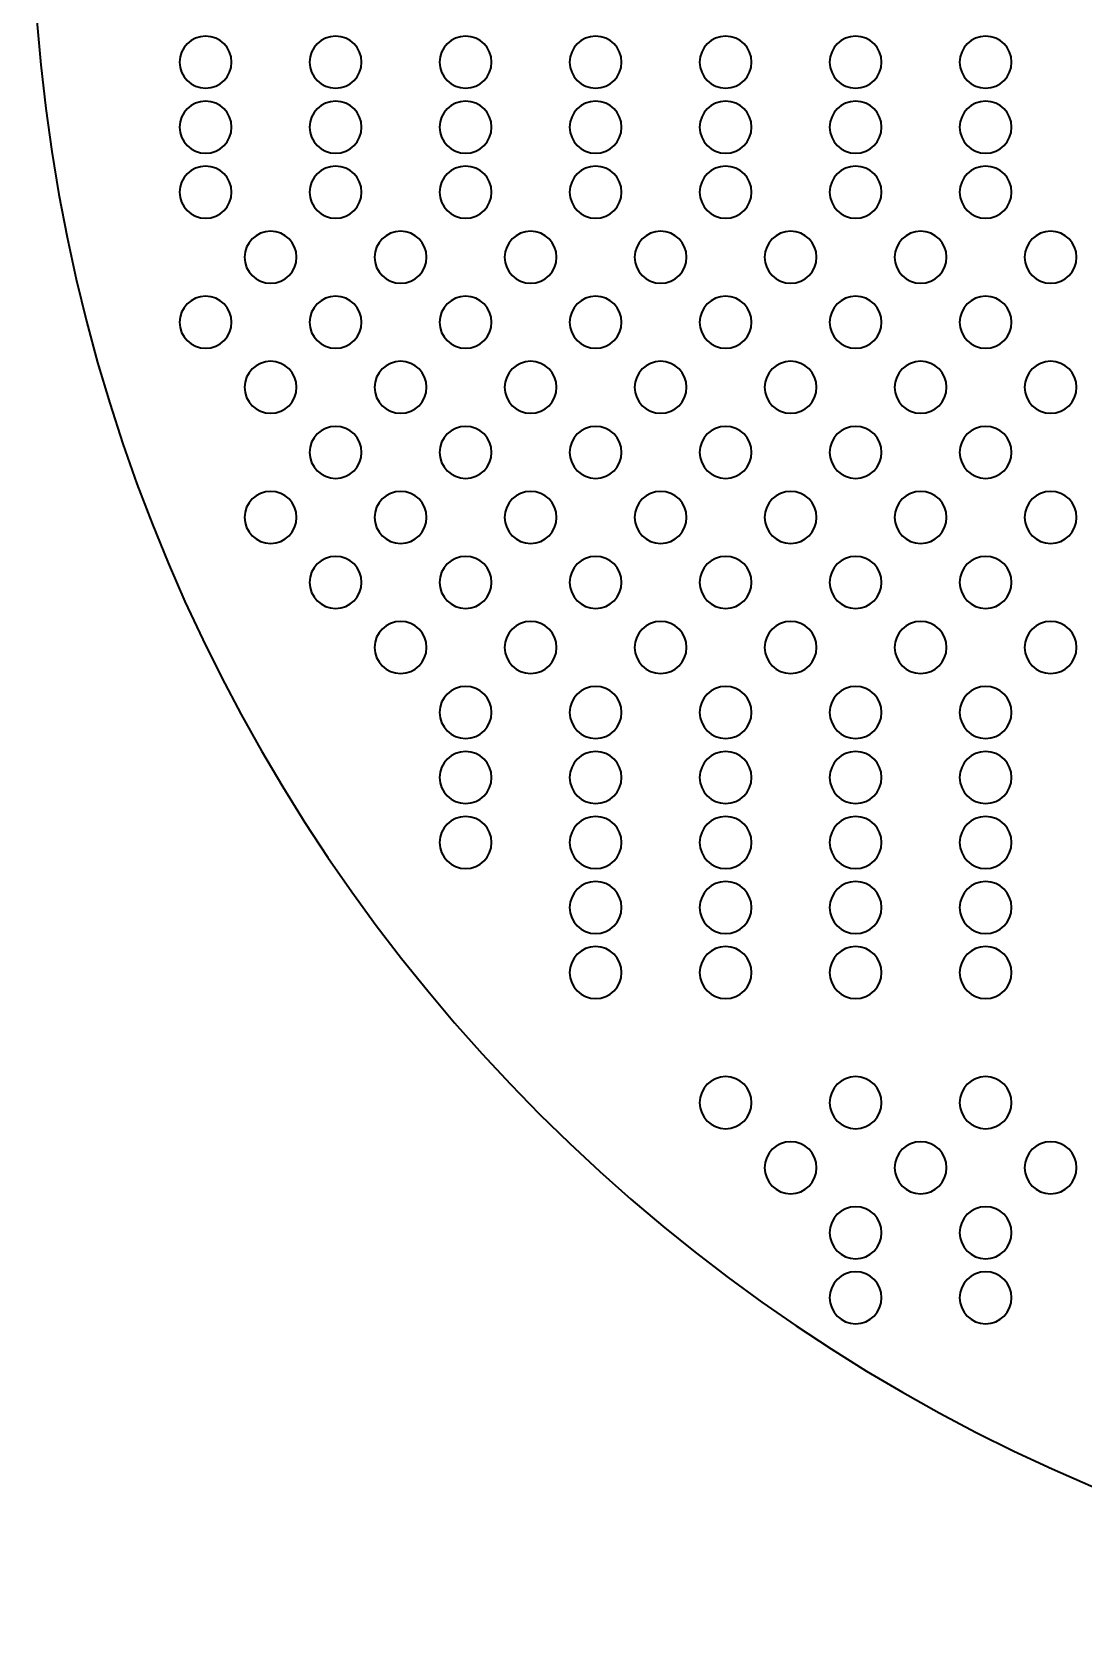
# Model space of a CAD drawing. Header units: millimetres. Extents: x 19 to 286, y -286 to -19.
# Drawn here: x 19.3 to 100.2, y -285.7 to -163.4 of the extents above; entities that cross this region are included whole.
import ezdxf

# ---------------------------------------------------------------- set-up
doc = ezdxf.new("R2010")
doc.units = ezdxf.units.MM
doc.header["$MEASUREMENT"] = 0
doc.layers.add('Layer 1', color=7, linetype='Continuous')

msp = doc.modelspace()

# ---------------------------------------------------------------- linework, layer by layer
at = {"layer": 'Layer 1', "color": 179, "lineweight": 35, "true_color": 0x231f20}
for points in [[(286.06, -152.35), (286.06, -226.01), (226.35, -285.72), (152.68, -285.72), (79.02, -285.72), (19.31, -226.01), (19.31, -152.35), (19.31, -78.69), (79.02, -18.98), (152.68, -18.98), (226.35, -18.98), (286.06, -78.69), (286.06, -152.35)], [(32.68, -167.78), (31.58, -167.78), (30.68, -166.88), (30.68, -165.78), (30.68, -164.67), (31.58, -163.78), (32.68, -163.78), (33.79, -163.78), (34.68, -164.67), (34.68, -165.78), (34.68, -166.88), (33.79, -167.78), (32.68, -167.78)], [(42.68, -167.78), (41.58, -167.78), (40.68, -166.88), (40.68, -165.78), (40.68, -164.67), (41.58, -163.78), (42.68, -163.78), (43.79, -163.78), (44.68, -164.67), (44.68, -165.78), (44.68, -166.88), (43.79, -167.78), (42.68, -167.78)], [(52.68, -167.78), (51.58, -167.78), (50.68, -166.88), (50.68, -165.78), (50.68, -164.67), (51.58, -163.78), (52.68, -163.78), (53.79, -163.78), (54.68, -164.67), (54.68, -165.78), (54.68, -166.88), (53.79, -167.78), (52.68, -167.78)], [(62.68, -167.78), (61.58, -167.78), (60.68, -166.88), (60.68, -165.78), (60.68, -164.67), (61.58, -163.78), (62.68, -163.78), (63.79, -163.78), (64.68, -164.67), (64.68, -165.78), (64.68, -166.88), (63.79, -167.78), (62.68, -167.78)], [(72.68, -167.78), (71.58, -167.78), (70.68, -166.88), (70.68, -165.78), (70.68, -164.67), (71.58, -163.78), (72.68, -163.78), (73.79, -163.78), (74.68, -164.67), (74.68, -165.78), (74.68, -166.88), (73.79, -167.78), (72.68, -167.78)], [(82.68, -167.78), (81.58, -167.78), (80.68, -166.88), (80.68, -165.78), (80.68, -164.67), (81.58, -163.78), (82.68, -163.78), (83.79, -163.78), (84.68, -164.67), (84.68, -165.78), (84.68, -166.88), (83.79, -167.78), (82.68, -167.78)], [(92.68, -167.78), (91.58, -167.78), (90.68, -166.88), (90.68, -165.78), (90.68, -164.67), (91.58, -163.78), (92.68, -163.78), (93.79, -163.78), (94.68, -164.67), (94.68, -165.78), (94.68, -166.88), (93.79, -167.78), (92.68, -167.78)], [(32.68, -172.78), (31.58, -172.78), (30.68, -171.88), (30.68, -170.78), (30.68, -169.67), (31.58, -168.78), (32.68, -168.78), (33.79, -168.78), (34.68, -169.67), (34.68, -170.78), (34.68, -171.88), (33.79, -172.78), (32.68, -172.78)], [(42.68, -172.78), (41.58, -172.78), (40.68, -171.88), (40.68, -170.78), (40.68, -169.67), (41.58, -168.78), (42.68, -168.78), (43.79, -168.78), (44.68, -169.67), (44.68, -170.78), (44.68, -171.88), (43.79, -172.78), (42.68, -172.78)], [(52.68, -172.78), (51.58, -172.78), (50.68, -171.88), (50.68, -170.78), (50.68, -169.67), (51.58, -168.78), (52.68, -168.78), (53.79, -168.78), (54.68, -169.67), (54.68, -170.78), (54.68, -171.88), (53.79, -172.78), (52.68, -172.78)], [(62.68, -172.78), (61.58, -172.78), (60.68, -171.88), (60.68, -170.78), (60.68, -169.67), (61.58, -168.78), (62.68, -168.78), (63.79, -168.78), (64.68, -169.67), (64.68, -170.78), (64.68, -171.88), (63.79, -172.78), (62.68, -172.78)], [(72.68, -172.78), (71.58, -172.78), (70.68, -171.88), (70.68, -170.78), (70.68, -169.67), (71.58, -168.78), (72.68, -168.78), (73.79, -168.78), (74.68, -169.67), (74.68, -170.78), (74.68, -171.88), (73.79, -172.78), (72.68, -172.78)], [(82.68, -172.78), (81.58, -172.78), (80.68, -171.88), (80.68, -170.78), (80.68, -169.67), (81.58, -168.78), (82.68, -168.78), (83.79, -168.78), (84.68, -169.67), (84.68, -170.78), (84.68, -171.88), (83.79, -172.78), (82.68, -172.78)], [(92.68, -172.78), (91.58, -172.78), (90.68, -171.88), (90.68, -170.78), (90.68, -169.67), (91.58, -168.78), (92.68, -168.78), (93.79, -168.78), (94.68, -169.67), (94.68, -170.78), (94.68, -171.88), (93.79, -172.78), (92.68, -172.78)], [(32.68, -177.78), (31.58, -177.78), (30.68, -176.88), (30.68, -175.78), (30.68, -174.67), (31.58, -173.78), (32.68, -173.78), (33.79, -173.78), (34.68, -174.67), (34.68, -175.78), (34.68, -176.88), (33.79, -177.78), (32.68, -177.78)], [(42.68, -177.78), (41.58, -177.78), (40.68, -176.88), (40.68, -175.78), (40.68, -174.67), (41.58, -173.78), (42.68, -173.78), (43.79, -173.78), (44.68, -174.67), (44.68, -175.78), (44.68, -176.88), (43.79, -177.78), (42.68, -177.78)], [(52.68, -177.78), (51.58, -177.78), (50.68, -176.88), (50.68, -175.78), (50.68, -174.67), (51.58, -173.78), (52.68, -173.78), (53.79, -173.78), (54.68, -174.67), (54.68, -175.78), (54.68, -176.88), (53.79, -177.78), (52.68, -177.78)], [(62.68, -177.78), (61.58, -177.78), (60.68, -176.88), (60.68, -175.78), (60.68, -174.67), (61.58, -173.78), (62.68, -173.78), (63.79, -173.78), (64.68, -174.67), (64.68, -175.78), (64.68, -176.88), (63.79, -177.78), (62.68, -177.78)], [(72.68, -177.78), (71.58, -177.78), (70.68, -176.88), (70.68, -175.78), (70.68, -174.67), (71.58, -173.78), (72.68, -173.78), (73.79, -173.78), (74.68, -174.67), (74.68, -175.78), (74.68, -176.88), (73.79, -177.78), (72.68, -177.78)], [(82.68, -177.78), (81.58, -177.78), (80.68, -176.88), (80.68, -175.78), (80.68, -174.67), (81.58, -173.78), (82.68, -173.78), (83.79, -173.78), (84.68, -174.67), (84.68, -175.78), (84.68, -176.88), (83.79, -177.78), (82.68, -177.78)], [(92.68, -177.78), (91.58, -177.78), (90.68, -176.88), (90.68, -175.78), (90.68, -174.67), (91.58, -173.78), (92.68, -173.78), (93.79, -173.78), (94.68, -174.67), (94.68, -175.78), (94.68, -176.88), (93.79, -177.78), (92.68, -177.78)], [(37.68, -182.78), (36.58, -182.78), (35.68, -181.88), (35.68, -180.78), (35.68, -179.67), (36.58, -178.78), (37.68, -178.78), (38.79, -178.78), (39.68, -179.67), (39.68, -180.78), (39.68, -181.88), (38.79, -182.78), (37.68, -182.78)], [(47.68, -182.78), (46.58, -182.78), (45.68, -181.88), (45.68, -180.78), (45.68, -179.67), (46.58, -178.78), (47.68, -178.78), (48.79, -178.78), (49.68, -179.67), (49.68, -180.78), (49.68, -181.88), (48.79, -182.78), (47.68, -182.78)], [(57.68, -182.78), (56.58, -182.78), (55.68, -181.88), (55.68, -180.78), (55.68, -179.67), (56.58, -178.78), (57.68, -178.78), (58.79, -178.78), (59.68, -179.67), (59.68, -180.78), (59.68, -181.88), (58.79, -182.78), (57.68, -182.78)], [(67.68, -182.78), (66.58, -182.78), (65.68, -181.88), (65.68, -180.78), (65.68, -179.67), (66.58, -178.78), (67.68, -178.78), (68.79, -178.78), (69.68, -179.67), (69.68, -180.78), (69.68, -181.88), (68.79, -182.78), (67.68, -182.78)], [(77.68, -182.78), (76.58, -182.78), (75.68, -181.88), (75.68, -180.78), (75.68, -179.67), (76.58, -178.78), (77.68, -178.78), (78.79, -178.78), (79.68, -179.67), (79.68, -180.78), (79.68, -181.88), (78.79, -182.78), (77.68, -182.78)], [(87.68, -182.78), (86.58, -182.78), (85.68, -181.88), (85.68, -180.78), (85.68, -179.67), (86.58, -178.78), (87.68, -178.78), (88.79, -178.78), (89.68, -179.67), (89.68, -180.78), (89.68, -181.88), (88.79, -182.78), (87.68, -182.78)], [(97.68, -182.78), (96.58, -182.78), (95.68, -181.88), (95.68, -180.78), (95.68, -179.67), (96.58, -178.78), (97.68, -178.78), (98.79, -178.78), (99.68, -179.67), (99.68, -180.78), (99.68, -181.88), (98.79, -182.78), (97.68, -182.78)], [(32.68, -187.78), (31.58, -187.78), (30.68, -186.88), (30.68, -185.78), (30.68, -184.67), (31.58, -183.78), (32.68, -183.78), (33.79, -183.78), (34.68, -184.67), (34.68, -185.78), (34.68, -186.88), (33.79, -187.78), (32.68, -187.78)], [(42.68, -187.78), (41.58, -187.78), (40.68, -186.88), (40.68, -185.78), (40.68, -184.67), (41.58, -183.78), (42.68, -183.78), (43.79, -183.78), (44.68, -184.67), (44.68, -185.78), (44.68, -186.88), (43.79, -187.78), (42.68, -187.78)], [(52.68, -187.78), (51.58, -187.78), (50.68, -186.88), (50.68, -185.78), (50.68, -184.67), (51.58, -183.78), (52.68, -183.78), (53.79, -183.78), (54.68, -184.67), (54.68, -185.78), (54.68, -186.88), (53.79, -187.78), (52.68, -187.78)], [(62.68, -187.78), (61.58, -187.78), (60.68, -186.88), (60.68, -185.78), (60.68, -184.67), (61.58, -183.78), (62.68, -183.78), (63.79, -183.78), (64.68, -184.67), (64.68, -185.78), (64.68, -186.88), (63.79, -187.78), (62.68, -187.78)], [(72.68, -187.78), (71.58, -187.78), (70.68, -186.88), (70.68, -185.78), (70.68, -184.67), (71.58, -183.78), (72.68, -183.78), (73.79, -183.78), (74.68, -184.67), (74.68, -185.78), (74.68, -186.88), (73.79, -187.78), (72.68, -187.78)], [(82.68, -187.78), (81.58, -187.78), (80.68, -186.88), (80.68, -185.78), (80.68, -184.67), (81.58, -183.78), (82.68, -183.78), (83.79, -183.78), (84.68, -184.67), (84.68, -185.78), (84.68, -186.88), (83.79, -187.78), (82.68, -187.78)], [(92.68, -187.78), (91.58, -187.78), (90.68, -186.88), (90.68, -185.78), (90.68, -184.67), (91.58, -183.78), (92.68, -183.78), (93.79, -183.78), (94.68, -184.67), (94.68, -185.78), (94.68, -186.88), (93.79, -187.78), (92.68, -187.78)], [(37.68, -192.78), (36.58, -192.78), (35.68, -191.88), (35.68, -190.78), (35.68, -189.67), (36.58, -188.78), (37.68, -188.78), (38.79, -188.78), (39.68, -189.67), (39.68, -190.78), (39.68, -191.88), (38.79, -192.78), (37.68, -192.78)], [(47.68, -192.78), (46.58, -192.78), (45.68, -191.88), (45.68, -190.78), (45.68, -189.67), (46.58, -188.78), (47.68, -188.78), (48.79, -188.78), (49.68, -189.67), (49.68, -190.78), (49.68, -191.88), (48.79, -192.78), (47.68, -192.78)], [(57.68, -192.78), (56.58, -192.78), (55.68, -191.88), (55.68, -190.78), (55.68, -189.67), (56.58, -188.78), (57.68, -188.78), (58.79, -188.78), (59.68, -189.67), (59.68, -190.78), (59.68, -191.88), (58.79, -192.78), (57.68, -192.78)], [(67.68, -192.78), (66.58, -192.78), (65.68, -191.88), (65.68, -190.78), (65.68, -189.67), (66.58, -188.78), (67.68, -188.78), (68.79, -188.78), (69.68, -189.67), (69.68, -190.78), (69.68, -191.88), (68.79, -192.78), (67.68, -192.78)], [(77.68, -192.78), (76.58, -192.78), (75.68, -191.88), (75.68, -190.78), (75.68, -189.67), (76.58, -188.78), (77.68, -188.78), (78.79, -188.78), (79.68, -189.67), (79.68, -190.78), (79.68, -191.88), (78.79, -192.78), (77.68, -192.78)], [(87.68, -192.78), (86.58, -192.78), (85.68, -191.88), (85.68, -190.78), (85.68, -189.67), (86.58, -188.78), (87.68, -188.78), (88.79, -188.78), (89.68, -189.67), (89.68, -190.78), (89.68, -191.88), (88.79, -192.78), (87.68, -192.78)], [(97.68, -192.78), (96.58, -192.78), (95.68, -191.88), (95.68, -190.78), (95.68, -189.67), (96.58, -188.78), (97.68, -188.78), (98.79, -188.78), (99.68, -189.67), (99.68, -190.78), (99.68, -191.88), (98.79, -192.78), (97.68, -192.78)], [(42.68, -197.78), (41.58, -197.78), (40.68, -196.88), (40.68, -195.78), (40.68, -194.67), (41.58, -193.78), (42.68, -193.78), (43.79, -193.78), (44.68, -194.67), (44.68, -195.78), (44.68, -196.88), (43.79, -197.78), (42.68, -197.78)], [(52.68, -197.78), (51.58, -197.78), (50.68, -196.88), (50.68, -195.78), (50.68, -194.67), (51.58, -193.78), (52.68, -193.78), (53.79, -193.78), (54.68, -194.67), (54.68, -195.78), (54.68, -196.88), (53.79, -197.78), (52.68, -197.78)], [(62.68, -197.78), (61.58, -197.78), (60.68, -196.88), (60.68, -195.78), (60.68, -194.67), (61.58, -193.78), (62.68, -193.78), (63.79, -193.78), (64.68, -194.67), (64.68, -195.78), (64.68, -196.88), (63.79, -197.78), (62.68, -197.78)], [(72.68, -197.78), (71.58, -197.78), (70.68, -196.88), (70.68, -195.78), (70.68, -194.67), (71.58, -193.78), (72.68, -193.78), (73.79, -193.78), (74.68, -194.67), (74.68, -195.78), (74.68, -196.88), (73.79, -197.78), (72.68, -197.78)], [(82.68, -197.78), (81.58, -197.78), (80.68, -196.88), (80.68, -195.78), (80.68, -194.67), (81.58, -193.78), (82.68, -193.78), (83.79, -193.78), (84.68, -194.67), (84.68, -195.78), (84.68, -196.88), (83.79, -197.78), (82.68, -197.78)], [(92.68, -197.78), (91.58, -197.78), (90.68, -196.88), (90.68, -195.78), (90.68, -194.67), (91.58, -193.78), (92.68, -193.78), (93.79, -193.78), (94.68, -194.67), (94.68, -195.78), (94.68, -196.88), (93.79, -197.78), (92.68, -197.78)], [(37.68, -202.78), (36.58, -202.78), (35.68, -201.88), (35.68, -200.78), (35.68, -199.67), (36.58, -198.78), (37.68, -198.78), (38.79, -198.78), (39.68, -199.67), (39.68, -200.78), (39.68, -201.88), (38.79, -202.78), (37.68, -202.78)], [(47.68, -202.78), (46.58, -202.78), (45.68, -201.88), (45.68, -200.78), (45.68, -199.67), (46.58, -198.78), (47.68, -198.78), (48.79, -198.78), (49.68, -199.67), (49.68, -200.78), (49.68, -201.88), (48.79, -202.78), (47.68, -202.78)], [(57.68, -202.78), (56.58, -202.78), (55.68, -201.88), (55.68, -200.78), (55.68, -199.67), (56.58, -198.78), (57.68, -198.78), (58.79, -198.78), (59.68, -199.67), (59.68, -200.78), (59.68, -201.88), (58.79, -202.78), (57.68, -202.78)], [(67.68, -202.78), (66.58, -202.78), (65.68, -201.88), (65.68, -200.78), (65.68, -199.67), (66.58, -198.78), (67.68, -198.78), (68.79, -198.78), (69.68, -199.67), (69.68, -200.78), (69.68, -201.88), (68.79, -202.78), (67.68, -202.78)], [(77.68, -202.78), (76.58, -202.78), (75.68, -201.88), (75.68, -200.78), (75.68, -199.67), (76.58, -198.78), (77.68, -198.78), (78.79, -198.78), (79.68, -199.67), (79.68, -200.78), (79.68, -201.88), (78.79, -202.78), (77.68, -202.78)], [(87.68, -202.78), (86.58, -202.78), (85.68, -201.88), (85.68, -200.78), (85.68, -199.67), (86.58, -198.78), (87.68, -198.78), (88.79, -198.78), (89.68, -199.67), (89.68, -200.78), (89.68, -201.88), (88.79, -202.78), (87.68, -202.78)], [(97.68, -202.78), (96.58, -202.78), (95.68, -201.88), (95.68, -200.78), (95.68, -199.67), (96.58, -198.78), (97.68, -198.78), (98.79, -198.78), (99.68, -199.67), (99.68, -200.78), (99.68, -201.88), (98.79, -202.78), (97.68, -202.78)], [(42.68, -207.78), (41.58, -207.78), (40.68, -206.88), (40.68, -205.78), (40.68, -204.67), (41.58, -203.78), (42.68, -203.78), (43.79, -203.78), (44.68, -204.67), (44.68, -205.78), (44.68, -206.88), (43.79, -207.78), (42.68, -207.78)], [(52.68, -207.78), (51.58, -207.78), (50.68, -206.88), (50.68, -205.78), (50.68, -204.67), (51.58, -203.78), (52.68, -203.78), (53.79, -203.78), (54.68, -204.67), (54.68, -205.78), (54.68, -206.88), (53.79, -207.78), (52.68, -207.78)], [(62.68, -207.78), (61.58, -207.78), (60.68, -206.88), (60.68, -205.78), (60.68, -204.67), (61.58, -203.78), (62.68, -203.78), (63.79, -203.78), (64.68, -204.67), (64.68, -205.78), (64.68, -206.88), (63.79, -207.78), (62.68, -207.78)], [(72.68, -207.78), (71.58, -207.78), (70.68, -206.88), (70.68, -205.78), (70.68, -204.67), (71.58, -203.78), (72.68, -203.78), (73.79, -203.78), (74.68, -204.67), (74.68, -205.78), (74.68, -206.88), (73.79, -207.78), (72.68, -207.78)], [(82.68, -207.78), (81.58, -207.78), (80.68, -206.88), (80.68, -205.78), (80.68, -204.67), (81.58, -203.78), (82.68, -203.78), (83.79, -203.78), (84.68, -204.67), (84.68, -205.78), (84.68, -206.88), (83.79, -207.78), (82.68, -207.78)], [(92.68, -207.78), (91.58, -207.78), (90.68, -206.88), (90.68, -205.78), (90.68, -204.67), (91.58, -203.78), (92.68, -203.78), (93.79, -203.78), (94.68, -204.67), (94.68, -205.78), (94.68, -206.88), (93.79, -207.78), (92.68, -207.78)], [(47.68, -212.78), (46.58, -212.78), (45.68, -211.88), (45.68, -210.78), (45.68, -209.67), (46.58, -208.78), (47.68, -208.78), (48.79, -208.78), (49.68, -209.67), (49.68, -210.78), (49.68, -211.88), (48.79, -212.78), (47.68, -212.78)], [(57.68, -212.78), (56.58, -212.78), (55.68, -211.88), (55.68, -210.78), (55.68, -209.67), (56.58, -208.78), (57.68, -208.78), (58.79, -208.78), (59.68, -209.67), (59.68, -210.78), (59.68, -211.88), (58.79, -212.78), (57.68, -212.78)], [(67.68, -212.78), (66.58, -212.78), (65.68, -211.88), (65.68, -210.78), (65.68, -209.67), (66.58, -208.78), (67.68, -208.78), (68.79, -208.78), (69.68, -209.67), (69.68, -210.78), (69.68, -211.88), (68.79, -212.78), (67.68, -212.78)], [(77.68, -212.78), (76.58, -212.78), (75.68, -211.88), (75.68, -210.78), (75.68, -209.67), (76.58, -208.78), (77.68, -208.78), (78.79, -208.78), (79.68, -209.67), (79.68, -210.78), (79.68, -211.88), (78.79, -212.78), (77.68, -212.78)], [(87.68, -212.78), (86.58, -212.78), (85.68, -211.88), (85.68, -210.78), (85.68, -209.67), (86.58, -208.78), (87.68, -208.78), (88.79, -208.78), (89.68, -209.67), (89.68, -210.78), (89.68, -211.88), (88.79, -212.78), (87.68, -212.78)], [(97.68, -212.78), (96.58, -212.78), (95.68, -211.88), (95.68, -210.78), (95.68, -209.67), (96.58, -208.78), (97.68, -208.78), (98.79, -208.78), (99.68, -209.67), (99.68, -210.78), (99.68, -211.88), (98.79, -212.78), (97.68, -212.78)], [(52.68, -217.78), (51.58, -217.78), (50.68, -216.88), (50.68, -215.78), (50.68, -214.67), (51.58, -213.78), (52.68, -213.78), (53.79, -213.78), (54.68, -214.67), (54.68, -215.78), (54.68, -216.88), (53.79, -217.78), (52.68, -217.78)], [(62.68, -217.78), (61.58, -217.78), (60.68, -216.88), (60.68, -215.78), (60.68, -214.67), (61.58, -213.78), (62.68, -213.78), (63.79, -213.78), (64.68, -214.67), (64.68, -215.78), (64.68, -216.88), (63.79, -217.78), (62.68, -217.78)], [(72.68, -217.78), (71.58, -217.78), (70.68, -216.88), (70.68, -215.78), (70.68, -214.67), (71.58, -213.78), (72.68, -213.78), (73.79, -213.78), (74.68, -214.67), (74.68, -215.78), (74.68, -216.88), (73.79, -217.78), (72.68, -217.78)], [(82.68, -217.78), (81.58, -217.78), (80.68, -216.88), (80.68, -215.78), (80.68, -214.67), (81.58, -213.78), (82.68, -213.78), (83.79, -213.78), (84.68, -214.67), (84.68, -215.78), (84.68, -216.88), (83.79, -217.78), (82.68, -217.78)], [(92.68, -217.78), (91.58, -217.78), (90.68, -216.88), (90.68, -215.78), (90.68, -214.67), (91.58, -213.78), (92.68, -213.78), (93.79, -213.78), (94.68, -214.67), (94.68, -215.78), (94.68, -216.88), (93.79, -217.78), (92.68, -217.78)], [(52.68, -222.78), (51.58, -222.78), (50.68, -221.88), (50.68, -220.78), (50.68, -219.67), (51.58, -218.78), (52.68, -218.78), (53.79, -218.78), (54.68, -219.67), (54.68, -220.78), (54.68, -221.88), (53.79, -222.78), (52.68, -222.78)], [(62.68, -222.78), (61.58, -222.78), (60.68, -221.88), (60.68, -220.78), (60.68, -219.67), (61.58, -218.78), (62.68, -218.78), (63.79, -218.78), (64.68, -219.67), (64.68, -220.78), (64.68, -221.88), (63.79, -222.78), (62.68, -222.78)], [(72.68, -222.78), (71.58, -222.78), (70.68, -221.88), (70.68, -220.78), (70.68, -219.67), (71.58, -218.78), (72.68, -218.78), (73.79, -218.78), (74.68, -219.67), (74.68, -220.78), (74.68, -221.88), (73.79, -222.78), (72.68, -222.78)], [(82.68, -222.78), (81.58, -222.78), (80.68, -221.88), (80.68, -220.78), (80.68, -219.67), (81.58, -218.78), (82.68, -218.78), (83.79, -218.78), (84.68, -219.67), (84.68, -220.78), (84.68, -221.88), (83.79, -222.78), (82.68, -222.78)], [(92.68, -222.78), (91.58, -222.78), (90.68, -221.88), (90.68, -220.78), (90.68, -219.67), (91.58, -218.78), (92.68, -218.78), (93.79, -218.78), (94.68, -219.67), (94.68, -220.78), (94.68, -221.88), (93.79, -222.78), (92.68, -222.78)], [(52.68, -227.78), (51.58, -227.78), (50.68, -226.88), (50.68, -225.78), (50.68, -224.67), (51.58, -223.78), (52.68, -223.78), (53.79, -223.78), (54.68, -224.67), (54.68, -225.78), (54.68, -226.88), (53.79, -227.78), (52.68, -227.78)], [(62.68, -227.78), (61.58, -227.78), (60.68, -226.88), (60.68, -225.78), (60.68, -224.67), (61.58, -223.78), (62.68, -223.78), (63.79, -223.78), (64.68, -224.67), (64.68, -225.78), (64.68, -226.88), (63.79, -227.78), (62.68, -227.78)], [(72.68, -227.78), (71.58, -227.78), (70.68, -226.88), (70.68, -225.78), (70.68, -224.67), (71.58, -223.78), (72.68, -223.78), (73.79, -223.78), (74.68, -224.67), (74.68, -225.78), (74.68, -226.88), (73.79, -227.78), (72.68, -227.78)], [(82.68, -227.78), (81.58, -227.78), (80.68, -226.88), (80.68, -225.78), (80.68, -224.67), (81.58, -223.78), (82.68, -223.78), (83.79, -223.78), (84.68, -224.67), (84.68, -225.78), (84.68, -226.88), (83.79, -227.78), (82.68, -227.78)], [(92.68, -227.78), (91.58, -227.78), (90.68, -226.88), (90.68, -225.78), (90.68, -224.67), (91.58, -223.78), (92.68, -223.78), (93.79, -223.78), (94.68, -224.67), (94.68, -225.78), (94.68, -226.88), (93.79, -227.78), (92.68, -227.78)], [(62.68, -232.78), (61.58, -232.78), (60.68, -231.88), (60.68, -230.78), (60.68, -229.67), (61.58, -228.78), (62.68, -228.78), (63.79, -228.78), (64.68, -229.67), (64.68, -230.78), (64.68, -231.88), (63.79, -232.78), (62.68, -232.78)], [(72.68, -232.78), (71.58, -232.78), (70.68, -231.88), (70.68, -230.78), (70.68, -229.67), (71.58, -228.78), (72.68, -228.78), (73.79, -228.78), (74.68, -229.67), (74.68, -230.78), (74.68, -231.88), (73.79, -232.78), (72.68, -232.78)], [(82.68, -232.78), (81.58, -232.78), (80.68, -231.88), (80.68, -230.78), (80.68, -229.67), (81.58, -228.78), (82.68, -228.78), (83.79, -228.78), (84.68, -229.67), (84.68, -230.78), (84.68, -231.88), (83.79, -232.78), (82.68, -232.78)], [(92.68, -232.78), (91.58, -232.78), (90.68, -231.88), (90.68, -230.78), (90.68, -229.67), (91.58, -228.78), (92.68, -228.78), (93.79, -228.78), (94.68, -229.67), (94.68, -230.78), (94.68, -231.88), (93.79, -232.78), (92.68, -232.78)], [(62.68, -237.78), (61.58, -237.78), (60.68, -236.88), (60.68, -235.78), (60.68, -234.67), (61.58, -233.78), (62.68, -233.78), (63.79, -233.78), (64.68, -234.67), (64.68, -235.78), (64.68, -236.88), (63.79, -237.78), (62.68, -237.78)], [(72.68, -237.78), (71.58, -237.78), (70.68, -236.88), (70.68, -235.78), (70.68, -234.67), (71.58, -233.78), (72.68, -233.78), (73.79, -233.78), (74.68, -234.67), (74.68, -235.78), (74.68, -236.88), (73.79, -237.78), (72.68, -237.78)], [(82.68, -237.78), (81.58, -237.78), (80.68, -236.88), (80.68, -235.78), (80.68, -234.67), (81.58, -233.78), (82.68, -233.78), (83.79, -233.78), (84.68, -234.67), (84.68, -235.78), (84.68, -236.88), (83.79, -237.78), (82.68, -237.78)], [(92.68, -237.78), (91.58, -237.78), (90.68, -236.88), (90.68, -235.78), (90.68, -234.67), (91.58, -233.78), (92.68, -233.78), (93.79, -233.78), (94.68, -234.67), (94.68, -235.78), (94.68, -236.88), (93.79, -237.78), (92.68, -237.78)], [(72.68, -247.78), (71.58, -247.78), (70.68, -246.88), (70.68, -245.78), (70.68, -244.67), (71.58, -243.78), (72.68, -243.78), (73.79, -243.78), (74.68, -244.67), (74.68, -245.78), (74.68, -246.88), (73.79, -247.78), (72.68, -247.78)], [(82.68, -247.78), (81.58, -247.78), (80.68, -246.88), (80.68, -245.78), (80.68, -244.67), (81.58, -243.78), (82.68, -243.78), (83.79, -243.78), (84.68, -244.67), (84.68, -245.78), (84.68, -246.88), (83.79, -247.78), (82.68, -247.78)], [(92.68, -247.78), (91.58, -247.78), (90.68, -246.88), (90.68, -245.78), (90.68, -244.67), (91.58, -243.78), (92.68, -243.78), (93.79, -243.78), (94.68, -244.67), (94.68, -245.78), (94.68, -246.88), (93.79, -247.78), (92.68, -247.78)], [(77.68, -252.78), (76.58, -252.78), (75.68, -251.88), (75.68, -250.78), (75.68, -249.67), (76.58, -248.78), (77.68, -248.78), (78.79, -248.78), (79.68, -249.67), (79.68, -250.78), (79.68, -251.88), (78.79, -252.78), (77.68, -252.78)], [(87.68, -252.78), (86.58, -252.78), (85.68, -251.88), (85.68, -250.78), (85.68, -249.67), (86.58, -248.78), (87.68, -248.78), (88.79, -248.78), (89.68, -249.67), (89.68, -250.78), (89.68, -251.88), (88.79, -252.78), (87.68, -252.78)], [(97.68, -252.78), (96.58, -252.78), (95.68, -251.88), (95.68, -250.78), (95.68, -249.67), (96.58, -248.78), (97.68, -248.78), (98.79, -248.78), (99.68, -249.67), (99.68, -250.78), (99.68, -251.88), (98.79, -252.78), (97.68, -252.78)], [(82.68, -257.78), (81.58, -257.78), (80.68, -256.88), (80.68, -255.78), (80.68, -254.67), (81.58, -253.78), (82.68, -253.78), (83.79, -253.78), (84.68, -254.67), (84.68, -255.78), (84.68, -256.88), (83.79, -257.78), (82.68, -257.78)], [(92.68, -257.78), (91.58, -257.78), (90.68, -256.88), (90.68, -255.78), (90.68, -254.67), (91.58, -253.78), (92.68, -253.78), (93.79, -253.78), (94.68, -254.67), (94.68, -255.78), (94.68, -256.88), (93.79, -257.78), (92.68, -257.78)], [(82.68, -262.78), (81.58, -262.78), (80.68, -261.88), (80.68, -260.78), (80.68, -259.67), (81.58, -258.78), (82.68, -258.78), (83.79, -258.78), (84.68, -259.67), (84.68, -260.78), (84.68, -261.88), (83.79, -262.78), (82.68, -262.78)], [(92.68, -262.78), (91.58, -262.78), (90.68, -261.88), (90.68, -260.78), (90.68, -259.67), (91.58, -258.78), (92.68, -258.78), (93.79, -258.78), (94.68, -259.67), (94.68, -260.78), (94.68, -261.88), (93.79, -262.78), (92.68, -262.78)]]:
    msp.add_open_spline(points, degree=3, knots=[0, 0, 0, 0, 1, 1, 1, 2, 2, 2, 3, 3, 3, 4, 4, 4, 4], dxfattribs=at)

doc.saveas('drawing.dxf')
